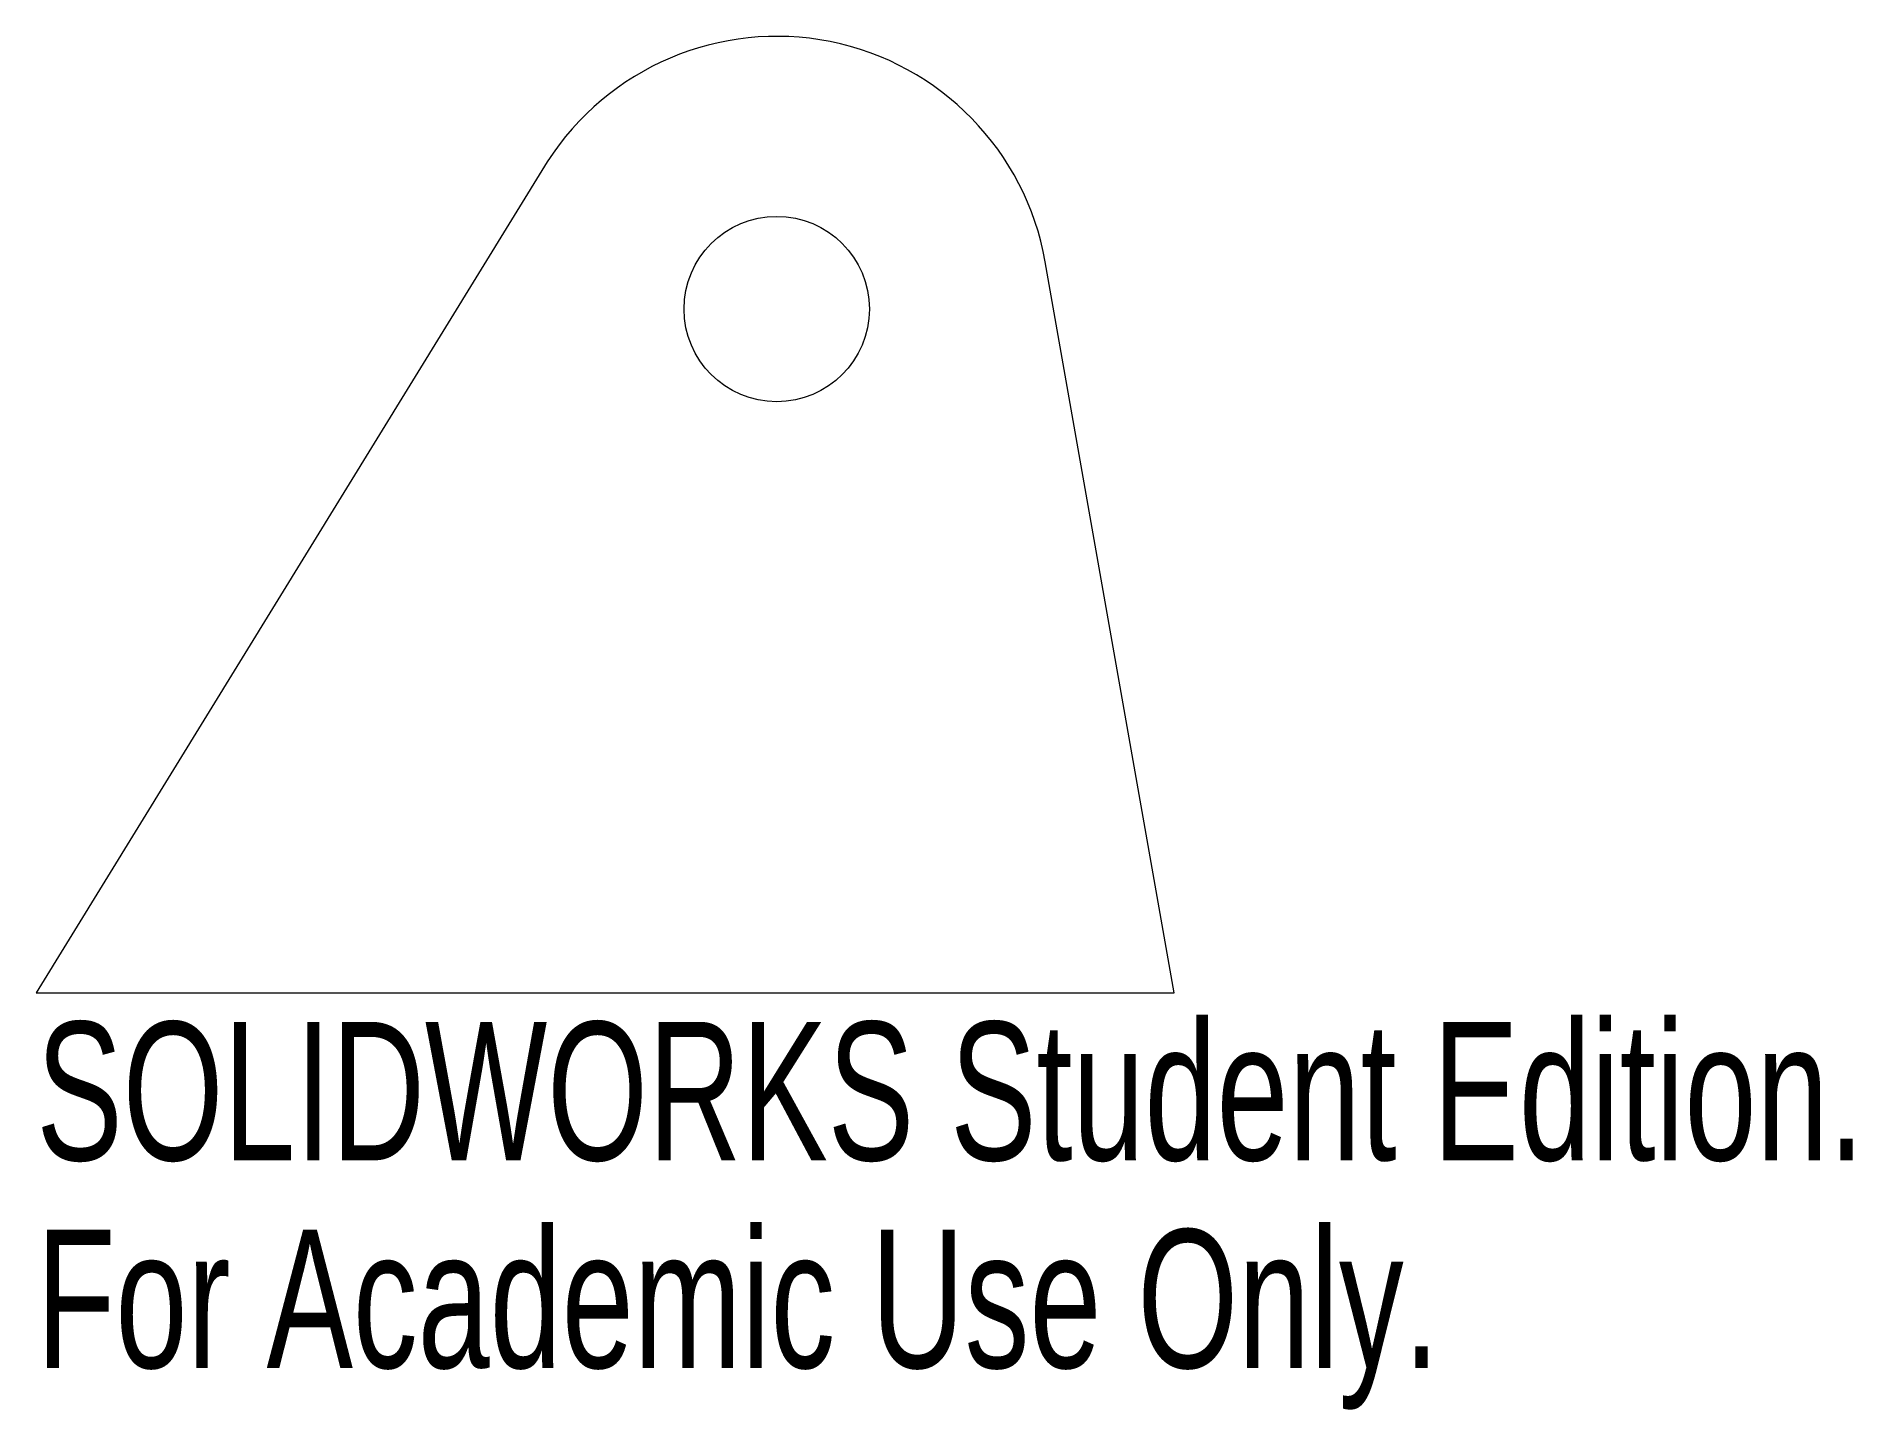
# Model space of a CAD drawing. Header units: inches. Extents: x -8.02 to -5.52, y 6.11 to 8.
import ezdxf

# ---------------------------------------------------------------- set-up
doc = ezdxf.new("R2010")
doc.units = ezdxf.units.IN
doc.header["$MEASUREMENT"] = 0
doc.styles.add('SLDTEXTSTYLE0', font='TXT', dxfattribs={"width": 0.7})

msp = doc.modelspace()

# ---------------------------------------------------------------- linework, layer by layer
at = {"color": 7, "linetype": 'Continuous', "lineweight": 15}
for p, q in [((-7.3158, 7.8273), (-8.0185, 6.685)), ((-6.4535, 6.685), (-6.6307, 7.6901)), ((-8.0185, 6.685), (-6.4535, 6.685))]:
    msp.add_line(p, q, dxfattribs=at)
msp.add_circle((-7, 7.625), 0.1275, dxfattribs=at)
msp.add_arc((-7, 7.625), 0.375, 10, 147.3603, dxfattribs=at)

# ---------------------------------------------------------------- texts
at = {"color": 7, "linetype": 'Continuous', "char_height": 0.1903, "attachment_point": 1, "style": 'SLDTEXTSTYLE0'}
for s, insert in [('SOLIDWORKS Student Edition.', (-8.0185, 6.6449)), ('For Academic Use Only.', (-8.0185, 6.3594))]:
    msp.add_mtext(s, dxfattribs=dict(at, insert=insert))

doc.saveas('drawing.dxf')
